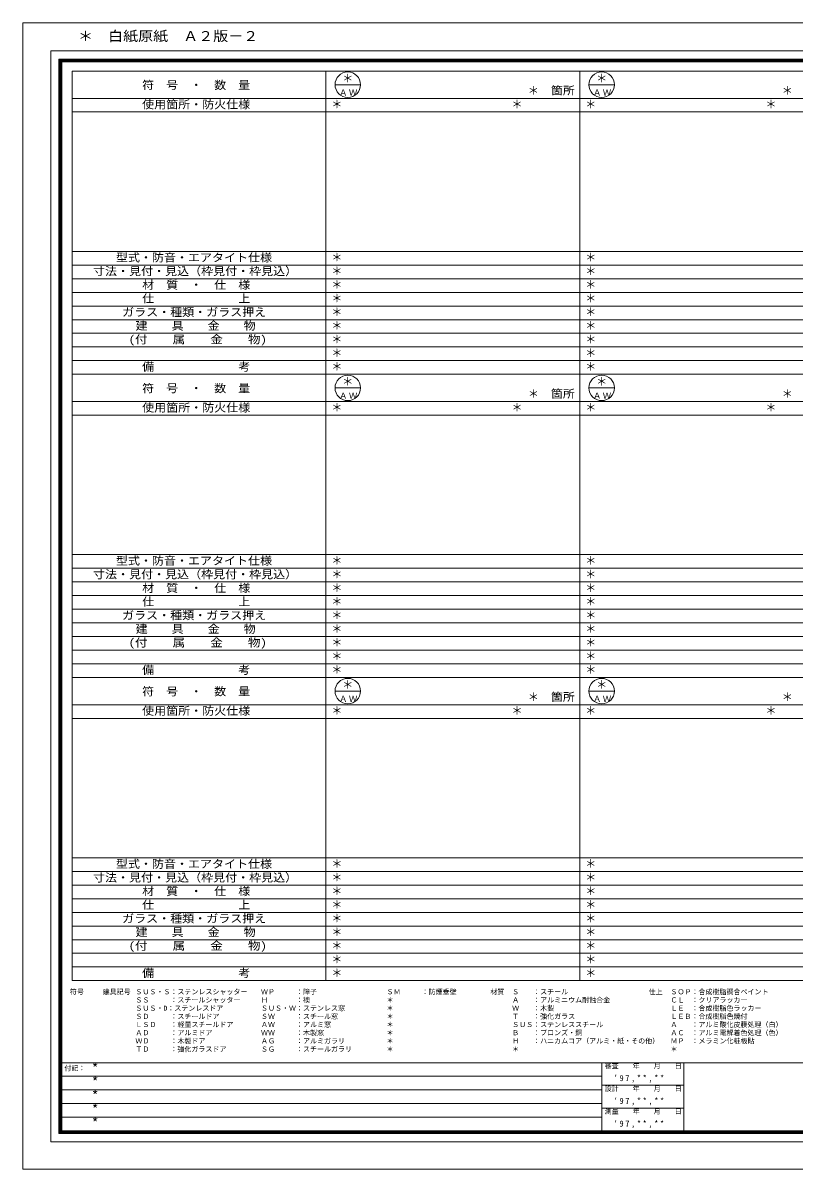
# Model space of a CAD drawing. Units: millimetres, scale not verified. Extents: x -14738 to 14962, y -10419 to 10581.
# Drawn here: x -14738 to -614, y -10419 to 10581 of the extents above; entities that cross this region are included whole.
import ezdxf
from ezdxf.enums import TextEntityAlignment as Align

# ---------------------------------------------------------------- set-up
doc = ezdxf.new("R2010")
doc.units = ezdxf.units.MM
doc.header["$LTSCALE"] = 50
doc.layers.add('0-0_0', color=7, linetype='Continuous')
doc.layers.add('0-1_USER1', color=7, linetype='Continuous', lineweight=9)
doc.styles.add('ＭＳ ゴシック', font='')
doc.styles.get('ＭＳ ゴシック').set_extended_font_data('MS Gothic')

msp = doc.modelspace()

# ---------------------------------------------------------------- linework, layer by layer
at = {"layer": '0-1_USER1'}
for p, q in [((-14738.26, -10418.58), (-14738.26, 10581.42)), ((-14738.26, 10581.42), (14961.74, 10581.42)), ((-14228.49, 10068.83), (14452.53, 10068.83)), ((-14228.49, -9917.83), (-14228.49, 10068.83)), ((-14078.49, 9919.39), (14301.97, 9919.39)), ((-14078.49, -9768.39), (-14078.49, 9919.39)), ((-14066.08, 9906.99), (14289.56, 9906.99)), ((-14066.08, -9755.99), (-14066.08, 9906.99)), ((-14053.11, 9894.01), (14277.16, 9894.01)), ((-14053.11, -9743.58), (-14053.11, 9894.01)), ((-14040.7, 9881.04), (14264.18, 9881.04)), ((-14040.7, -9730.61), (-14040.7, 9881.04)), ((-14028.3, 9868.64), (14251.78, 9868.64)), ((-14028.3, -9717.64), (-14028.3, 9868.64)), ((-13838.22, 9699.36), (14061.78, 9699.36)), ((-13838.22, -6965.64), (-13838.22, 9699.36)), ((-9188.22, -6965.64), (-9188.22, 9699.36)), ((-4538.22, -6965.64), (-4538.22, 9699.36)), ((-9021.56, 9449.36), (-8554.89, 9449.36)), ((-4371.56, 9449.36), (-3904.89, 9449.36)), ((-13838.22, 9199.35), (14061.78, 9199.35)), ((-13838.22, 8949.36), (14061.78, 8949.36)), ((-13838.22, 6394.36), (14061.78, 6394.36)), ((-13838.22, 6144.36), (14061.78, 6144.36)), ((-13838.22, 5894.35), (14061.78, 5894.35)), ((-13838.22, 5644.36), (14061.78, 5644.36)), ((-13838.22, 5394.36), (14061.78, 5394.36)), ((-13838.22, 5144.36), (14061.78, 5144.36)), ((-13838.22, 4894.36), (14061.78, 4894.36)), ((-13838.22, 4644.36), (14061.78, 4644.36)), ((-13838.22, 4394.36), (14061.78, 4394.36)), ((-13838.22, 4144.36), (14061.78, 4144.36)), ((-9021.56, 3894.36), (-8554.89, 3894.36)), ((-4371.56, 3894.36), (-3904.89, 3894.36)), ((-13838.22, 3644.36), (14061.78, 3644.36)), ((-13838.22, 3394.36), (14061.78, 3394.36)), ((-13838.22, 839.36), (14061.78, 839.36)), ((-13838.22, 589.36), (14061.78, 589.36)), ((-13838.22, 339.36), (14061.78, 339.36)), ((-13838.22, 89.36), (14061.78, 89.36)), ((-13838.22, -160.64), (14061.78, -160.64)), ((-13838.22, -410.64), (14061.78, -410.64)), ((-13838.22, -660.64), (14061.78, -660.64)), ((-13838.22, -910.64), (14061.78, -910.64)), ((-13838.22, -1160.64), (14061.78, -1160.64)), ((-13838.22, -1410.64), (14061.78, -1410.64)), ((-9021.56, -1660.64), (-8554.89, -1660.64)), ((-4371.56, -1660.64), (-3904.89, -1660.64)), ((-13838.22, -1910.64), (14061.78, -1910.64)), ((-13838.22, -2160.64), (14061.78, -2160.64)), ((-13838.22, -4715.64), (14061.78, -4715.64)), ((-13838.22, -4965.64), (14061.78, -4965.64)), ((-13838.22, -5215.64), (14061.78, -5215.64)), ((-13838.22, -5465.64), (14061.78, -5465.64)), ((-13838.22, -5715.64), (14061.78, -5715.64)), ((-13838.22, -5965.64), (14061.78, -5965.64)), ((-13838.22, -6215.64), (14061.78, -6215.64)), ((-13838.22, -6465.64), (14061.78, -6465.64)), ((-13838.22, -6715.64), (14061.78, -6715.64)), ((-13838.22, -6965.64), (14061.78, -6965.64)), ((-14078.49, -8469.14), (14301.97, -8469.14)), ((-4133.94, -8469.14), (-4133.94, -9768.39)), ((-2635.06, -8469.14), (-2635.06, -9768.39)), ((-4133.94, -8717.26), (-14078.49, -8717.26)), ((-4133.94, -8968.2), (-14078.49, -8968.2)), ((-2635.06, -8884.18), (-4133.94, -8884.18)), ((-4133.94, -9218.02), (-14078.49, -9218.02)), ((-2635.06, -9300.91), (-4133.94, -9300.91)), ((-4133.94, -9467.83), (-14078.49, -9467.83)), ((14301.97, -9768.39), (-14078.49, -9768.39)), ((14289.56, -9755.99), (-14066.08, -9755.99)), ((14277.16, -9743.58), (-14053.11, -9743.58)), ((14264.18, -9730.61), (-14040.7, -9730.61)), ((14251.78, -9717.64), (-14028.3, -9717.64)), ((14452.53, -9917.83), (-14228.49, -9917.83)), ((-14738.26, -10418.58), (14961.74, -10418.58))]:
    msp.add_line(p, q, dxfattribs=at)
for centre in [(-8788.22, 9449.36), (-4138.22, 9449.36), (-8788.22, 3894.36), (-4138.22, 3894.36), (-8788.22, -1660.64), (-4138.22, -1660.64)]:
    msp.add_circle(centre, 233.33, dxfattribs=at)

# ---------------------------------------------------------------- texts
at = {"layer": '0-0_0', "style": 'ＭＳ ゴシック'}
for p in [(-8888.22, 9449.36), (-4238.22, 9449.36), (-5488.22, 9224.36), (-838.22, 9224.36), (-9088.22, 8974.36), (-5788.22, 8974.36), (-4438.22, 8974.36), (-1138.22, 8974.36), (-9088.22, 6169.35), (-4438.22, 6169.35), (-9088.22, 5919.36), (-4438.22, 5919.36), (-9088.22, 5669.36), (-4438.22, 5669.36), (-9088.22, 5419.36), (-4438.22, 5419.36), (-9088.22, 5169.36), (-4438.22, 5169.36), (-9088.22, 4919.36), (-4438.22, 4919.36), (-9088.22, 4669.36), (-4438.22, 4669.36), (-9088.22, 4419.36), (-4438.22, 4419.36), (-9088.22, 4169.36), (-4438.22, 4169.36), (-8888.22, 3894.36), (-4238.22, 3894.36), (-5488.22, 3669.36), (-838.22, 3669.36), (-9088.22, 3419.36), (-5788.22, 3419.36), (-4438.22, 3419.36), (-1138.22, 3419.36), (-9088.22, 614.36), (-4438.22, 614.36), (-9088.22, 364.36), (-4438.22, 364.36), (-9088.22, 114.36), (-4438.22, 114.36), (-9088.22, -135.64), (-4438.22, -135.64), (-9088.22, -385.64), (-4438.22, -385.64), (-9088.22, -635.64), (-4438.22, -635.64), (-9088.22, -885.64), (-4438.22, -885.64), (-9088.22, -1135.64), (-4438.22, -1135.64), (-9088.22, -1385.64), (-4438.22, -1385.64), (-8888.22, -1660.64), (-4238.22, -1660.64), (-5488.22, -1885.64), (-838.22, -1885.64), (-9088.22, -2135.64), (-5788.22, -2135.64), (-4438.22, -2135.64), (-1138.22, -2135.64), (-9088.22, -4940.64), (-4438.22, -4940.64), (-9088.22, -5190.64), (-4438.22, -5190.64), (-9088.22, -5440.64), (-4438.22, -5440.64), (-9088.22, -5690.64), (-4438.22, -5690.64), (-9088.22, -5940.64), (-4438.22, -5940.64), (-9088.22, -6190.64), (-4438.22, -6190.64), (-9088.22, -6440.64), (-4438.22, -6440.64), (-9088.22, -6690.64), (-4438.22, -6690.64), (-9088.22, -6940.64), (-4438.22, -6940.64)]:
    msp.add_text('＊', height=146.6, dxfattribs=at).set_placement(p, align=Align.BOTTOM_LEFT)
at = {"layer": '0-1_USER1', "color": 3, "style": 'ＭＳ ゴシック', "width": 1.1}
msp.add_text('＊\u3000白紙原紙\u3000Ａ２版－２', height=183.3, dxfattribs=at).set_placement((-13728.49, 10193.83), align=Align.BOTTOM_LEFT)
at = {"layer": '0-1_USER1', "style": 'ＭＳ ゴシック'}
for s, width, p in [('符\u3000号\u3000・\u3000数\u3000量', 1.1, (-12554.59, 9324.36)), ('箇所', 1.1, (-5068.22, 9224.36)), ('箇所', 1.1, (-5068.22, 9224.36)), ('使用箇所・防火仕様', 1.1, (-12554.59, 8969.36)), ('型式・防音・エアタイト仕様', 1.1, (-13034.59, 6164.36)), ('寸法・見付・見込（枠見付・枠見込）', 1.1, (-13454.59, 5914.36)), ('材\u3000質\u3000・\u3000仕\u3000様', 1.1, (-12554.59, 5664.36)), ('仕\u3000\u3000\u3000\u3000\u3000\u3000\u3000上', 1.1, (-12554.59, 5414.36)), ('ガラス・種類・ガラス押え', 1.1, (-12921.26, 5164.36)), ('建\u3000\u3000具\u3000\u3000金\u3000\u3000物', 1.1, (-12674.59, 4914.36)), ('(付\u3000\u3000属\u3000\u3000金\u3000\u3000物)', 1.15, (-12801.26, 4664.36)), ('備\u3000\u3000\u3000\u3000\u3000\u3000\u3000考', 1.1, (-12554.59, 4164.36)), ('符\u3000号\u3000・\u3000数\u3000量', 1.1, (-12554.59, 3769.36)), ('箇所', 1.1, (-5068.22, 3669.36)), ('箇所', 1.1, (-5068.22, 3669.36)), ('使用箇所・防火仕様', 1.1, (-12554.59, 3414.36)), ('型式・防音・エアタイト仕様', 1.1, (-13034.59, 609.36)), ('寸法・見付・見込（枠見付・枠見込）', 1.1, (-13454.59, 359.36)), ('材\u3000質\u3000・\u3000仕\u3000様', 1.1, (-12554.59, 109.36)), ('仕\u3000\u3000\u3000\u3000\u3000\u3000\u3000上', 1.1, (-12554.59, -140.64)), ('ガラス・種類・ガラス押え', 1.1, (-12921.26, -390.64)), ('建\u3000\u3000具\u3000\u3000金\u3000\u3000物', 1.1, (-12674.59, -640.64)), ('(付\u3000\u3000属\u3000\u3000金\u3000\u3000物)', 1.15, (-12801.26, -890.64)), ('備\u3000\u3000\u3000\u3000\u3000\u3000\u3000考', 1.1, (-12554.59, -1390.64)), ('符\u3000号\u3000・\u3000数\u3000量', 1.1, (-12554.59, -1785.64)), ('箇所', 1.1, (-5068.22, -1885.64)), ('箇所', 1.1, (-5068.22, -1885.64)), ('使用箇所・防火仕様', 1.1, (-12554.59, -2140.64)), ('型式・防音・エアタイト仕様', 1.1, (-13034.59, -4945.64)), ('寸法・見付・見込（枠見付・枠見込）', 1.1, (-13454.59, -5195.64)), ('材\u3000質\u3000・\u3000仕\u3000様', 1.1, (-12554.59, -5445.64)), ('仕\u3000\u3000\u3000\u3000\u3000\u3000\u3000上', 1.1, (-12554.59, -5695.64)), ('ガラス・種類・ガラス押え', 1.1, (-12921.26, -5945.64)), ('建\u3000\u3000具\u3000\u3000金\u3000\u3000物', 1.1, (-12674.59, -6195.64)), ('(付\u3000\u3000属\u3000\u3000金\u3000\u3000物)', 1.15, (-12801.26, -6445.64)), ('備\u3000\u3000\u3000\u3000\u3000\u3000\u3000考', 1.1, (-12554.59, -6945.64))]:
    msp.add_text(s, height=146.6, dxfattribs=dict(at, width=width)).set_placement(p, align=Align.BOTTOM_LEFT)
at = {"layer": '0-1_USER1', "color": 4, "style": 'ＭＳ ゴシック'}
for s, p in [('符号', (-13878.49, -7244.14)), ('建具記号', (-13278.49, -7244.14)), ('ＳＵＳ・Ｓ：ステンレスシャッター', (-12678.49, -7244.14)), ('ＷＰ\u3000\u3000\u3000：障子', (-10378.49, -7244.14)), ('ＳＭ\u3000\u3000\u3000：防煙垂壁', (-8078.49, -7244.14)), ('材質', (-6178.49, -7244.14)), ('Ｓ\u3000\u3000：スチール', (-5778.49, -7244.14)), ('仕上', (-3278.49, -7244.14)), ('ＳＯＰ：合成樹脂調合ペイント', (-2878.49, -7244.14)), ('ＳＳ\u3000\u3000\u3000：スチールシャッター', (-12678.49, -7394.14)), ('Ｈ\u3000\u3000\u3000\u3000：襖', (-10378.49, -7394.14)), ('＊', (-8078.49, -7394.14)), ('Ａ\u3000\u3000：アルミニウム耐蝕合金', (-5778.49, -7394.14)), ('ＣＬ\u3000：クリアラッカー', (-2878.49, -7394.14)), ('ＳＵＳ・D：ステンレスドア', (-12678.49, -7544.14)), ('ＳＵＳ・Ｗ：ステンレス窓', (-10378.49, -7544.14)), ('＊', (-8078.49, -7544.14)), ('Ｗ\u3000\u3000：木製', (-5778.49, -7544.14)), ('ＬＥ\u3000：合成樹脂色ラッカー', (-2878.49, -7544.14)), ('ＳＤ\u3000\u3000\u3000：スチールドア', (-12678.49, -7694.14)), ('ＬＳＤ\u3000\u3000：軽量スチールドア', (-12678.49, -7844.14)), ('ＡＷ\u3000\u3000\u3000：アルミ窓', (-10378.49, -7844.14)), ('ＳＷ\u3000\u3000\u3000：スチール窓', (-10378.49, -7694.14)), ('＊', (-8078.49, -7694.14)), ('＊', (-8078.49, -7844.14)), ('Ｔ\u3000\u3000：強化ガラス', (-5778.49, -7694.14)), ('ＳＵＳ：ステンレススチール', (-5778.49, -7844.14)), ('Ａ\u3000\u3000：アルミ酸化皮膜処理（白）', (-2878.49, -7844.14)), ('ＬＥＢ：合成樹脂色焼付', (-2878.49, -7694.14)), ('ＡＤ\u3000\u3000\u3000：アルミドア', (-12678.49, -7994.14)), ('ＷＷ\u3000\u3000\u3000：木製窓', (-10378.49, -7994.14)), ('＊', (-8078.49, -7994.14)), ('Ｂ\u3000\u3000：ブロンズ・銅', (-5778.49, -7994.14)), ('ＡＣ\u3000：アルミ電解着色処理（色）', (-2878.49, -7994.14)), ('ＷＤ\u3000\u3000\u3000：木製ドア', (-12678.49, -8144.14)), ('ＴＤ\u3000\u3000\u3000：強化ガラスドア', (-12678.49, -8294.14)), ('ＡＧ\u3000\u3000\u3000：アルミガラリ', (-10378.49, -8144.14)), ('ＳＧ\u3000\u3000\u3000：スチールガラリ', (-10378.49, -8294.14)), ('＊', (-8078.49, -8144.14)), ('＊', (-8078.49, -8294.14)), ('＊', (-5778.49, -8294.14)), ('Ｈ\u3000\u3000：ハニカムコア（アルミ・紙・その他）', (-5778.49, -8144.14)), ('ＭＰ\u3000：メラミン化粧板貼', (-2878.49, -8144.14)), ('＊', (-2878.49, -8294.14)), ('付記：', (-13978.3, -8642.26)), ('審査\u3000\u3000年\u3000\u3000月\u3000\u3000日', (-4083.94, -8602.26)), ('設計\u3000\u3000年\u3000\u3000月\u3000\u3000日', (-4083.94, -9017.3)), ('測量\u3000\u3000年\u3000\u3000月\u3000\u3000日', (-4083.94, -9434.03))]:
    msp.add_text(s, height=91.64, dxfattribs=at).set_placement(p, align=Align.BOTTOM_LEFT)
at = {"layer": '0-1_USER1', "color": 3, "style": 'ＭＳ ゴシック'}
for p in [(-13478.3, -8717.26), (-13478.3, -8968.2), (-13478.3, -9218.2), (-13478.3, -9468.96), (-13478.3, -9718.96)]:
    msp.add_text('*', height=183.3, dxfattribs=at).set_placement(p, align=Align.BOTTOM_LEFT)
at = {"layer": '0-1_USER1', "char_height": 110, "attachment_point": 7, "style": 'ＭＳ ゴシック'}
for s, insert in [('\\T1.17;ＡＷ', (-8948.22, 9249.36)), ('\\T1.17;ＡＷ', (-4298.22, 9249.36)), ('\\T1.17;ＡＷ', (-8948.22, 3694.36)), ('\\T1.17;ＡＷ', (-4298.22, 3694.36)), ('\\T1.17;ＡＷ', (-8948.22, -1860.64)), ('\\T1.17;ＡＷ', (-4298.22, -1860.64)), ("\\T1.39;\\W0.85;'97,**,**", (-3917.96, -8835.12)), ("\\T1.39;\\W0.85;'97,**,**", (-3917.96, -9251.85)), ("\\T1.39;\\W0.85;'97,**,**", (-3917.96, -9668.58))]:
    msp.add_mtext(s, dxfattribs=dict(at, insert=insert))

doc.saveas('drawing.dxf')
